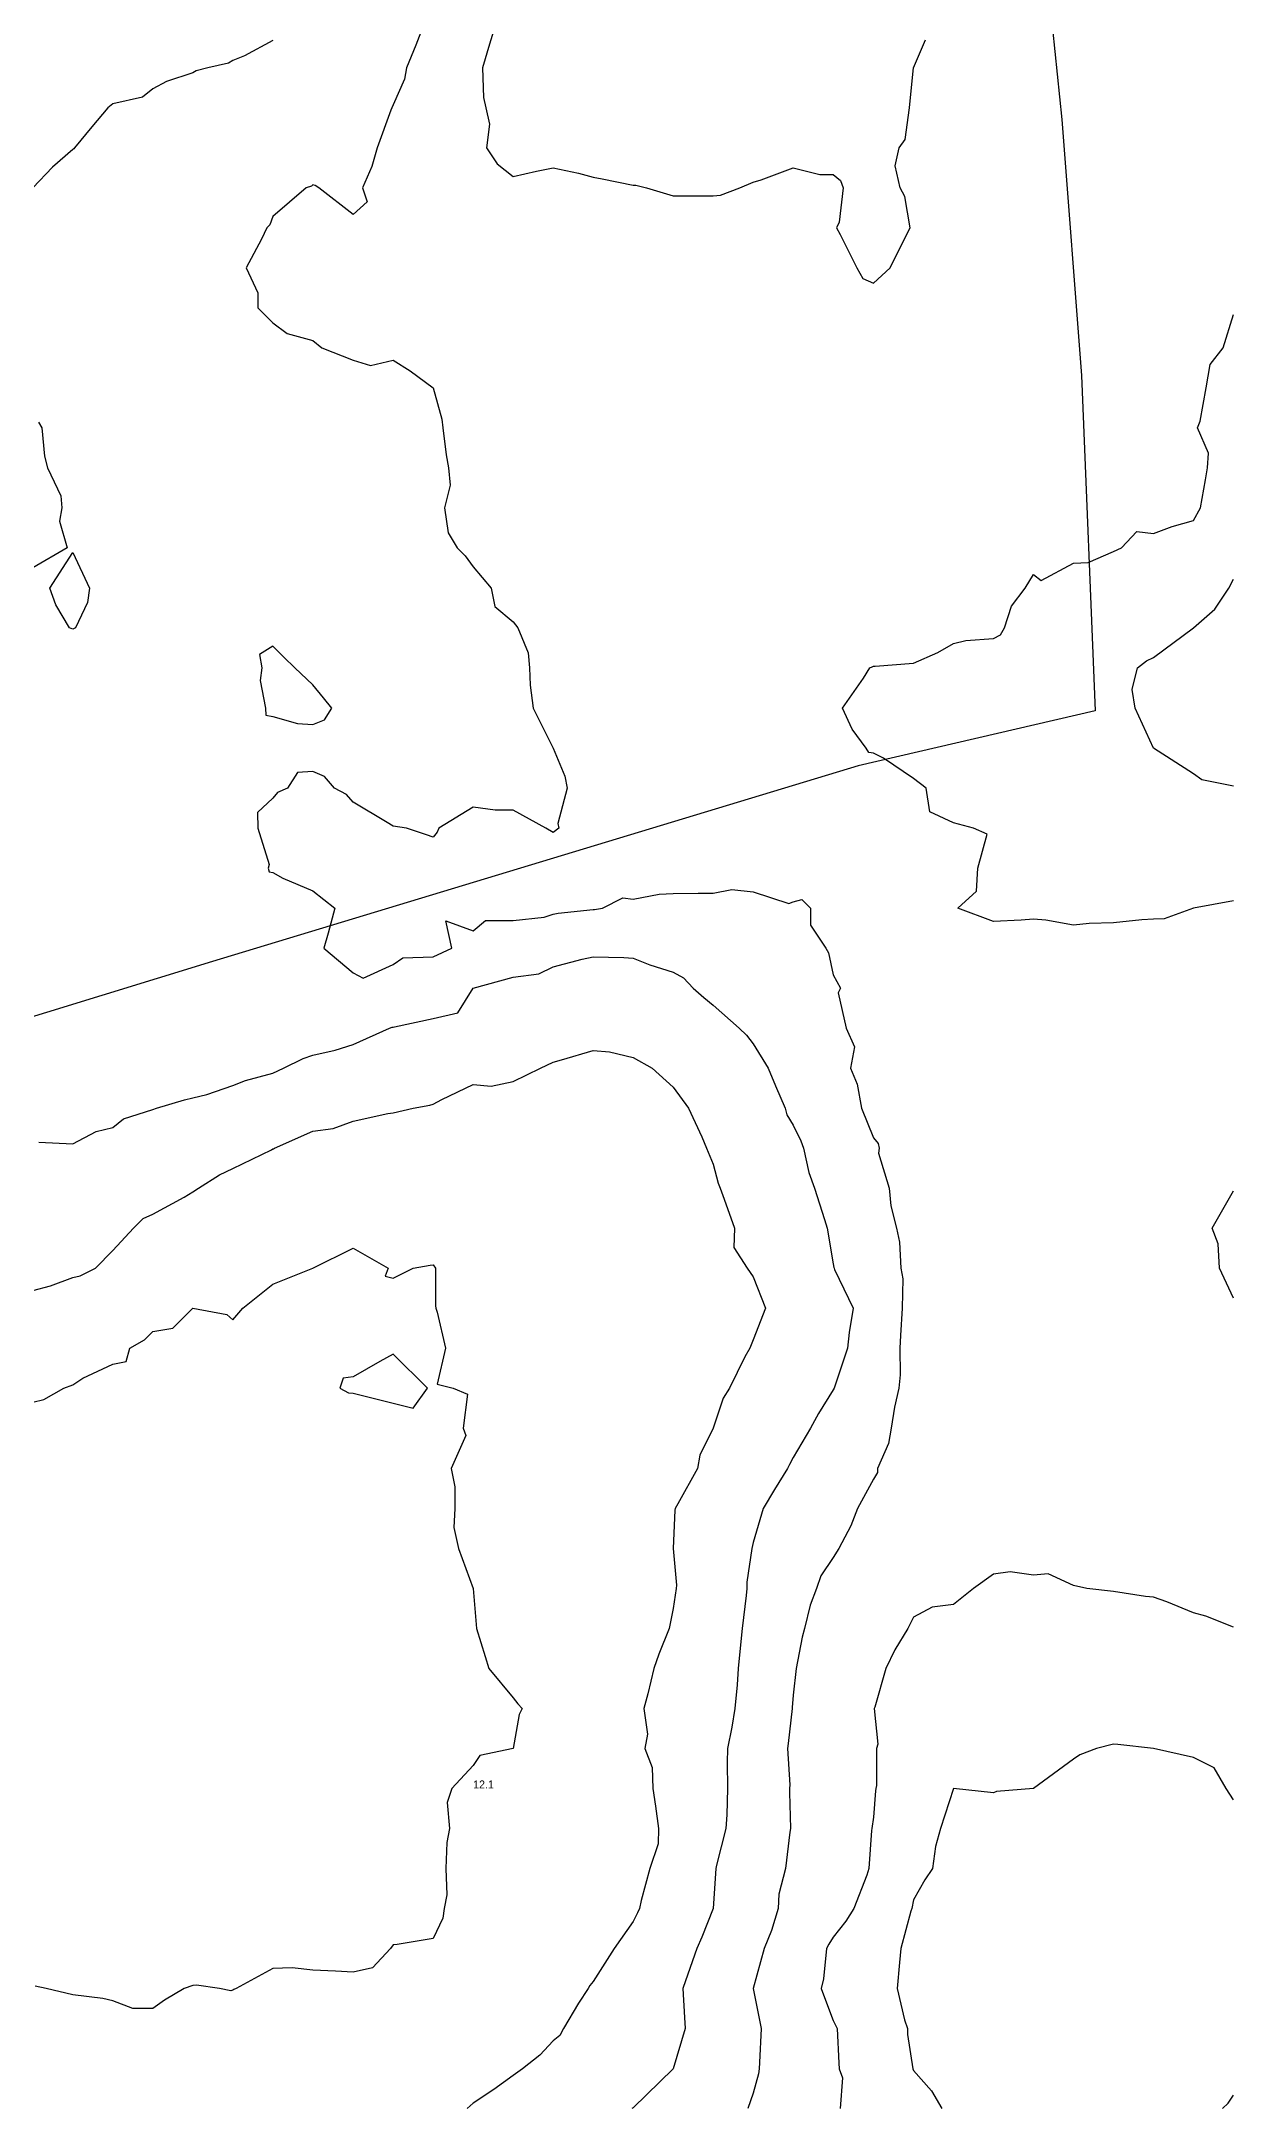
# Model space of a CAD drawing. Extents: x 0 to 650, y 0 to 881.
# Drawn here: x 501.1 to 650, y 0 to 258.3 of the extents above; entities that cross this region are included whole.
import ezdxf

# ---------------------------------------------------------------- set-up
doc = ezdxf.new("R2010")
doc.units = 0
for name, color, linetype in [('CONTOURS_MAJEURES', 3, 'CONTINUOUS'), ('CONTOURS_MINEURES', 8, 'CONTINUOUS'), ('PARCELLE', 4, 'CONTINUOUS'), ('POINTS_COTES', 7, 'CONTINUOUS')]:
    doc.layers.add(name, color=color, linetype=linetype)

msp = doc.modelspace()

# ---------------------------------------------------------------- linework, layer by layer
at = {"layer": 'CONTOURS_MAJEURES'}
for points in [[(548.687, 260), (547.828, 257.828), (546.666, 255.004), (546.412, 253.588), (544.997, 250.354), (544.85, 249.996), (544.719, 249.719), (543.034, 245), (542.36, 242.64), (541.199, 240.003), (541.764, 238.236), (540, 236.665), (535.717, 240.003), (535.28, 240.281), (535.003, 240.388), (534.802, 240.203), (534.168, 240.003), (529.995, 236.427), (529.625, 235.367), (529.226, 234.996), (528.567, 233.568), (526.663, 229.999), (528.121, 226.877), (528.121, 225.003), (529.995, 223.125), (531.783, 221.784), (535.003, 220.906), (536.113, 219.996), (540, 218.475), (542.186, 217.81), (544.997, 218.458), (547.143, 217.141), (550.005, 214.999), (551.091, 211.089), (551.224, 210.003), (551.634, 206.628), (551.927, 204.995), (552.146, 202.854), (551.433, 199.999), (551.879, 196.876), (553.003, 195.003), (554.003, 194.001), (555.002, 192.646), (557.251, 189.995), (557.709, 187.705), (559.999, 185.767), (560.587, 184.999), (561.873, 181.876), (562.043, 180.002), (562.141, 177.856), (562.498, 174.995), (564.996, 169.998), (566.48, 166.482), (566.738, 165.002), (565.585, 160.584), (565.712, 159.994), (564.996, 159.439), (564.088, 159.994), (559.999, 162.248), (557.75, 162.248), (555.002, 162.607), (550.719, 159.994), (550.505, 159.495), (550.005, 158.884), (549.17, 159.162), (546.666, 159.994), (544.997, 160.258), (544.283, 160.71), (540, 163.235), (539.19, 164.19), (537.693, 165.002), (536.46, 166.459), (535.003, 167.059), (533.055, 166.945), (531.816, 165.002), (530.567, 164.43), (529.995, 163.75), (528.06, 161.933), (528.121, 159.994), (529.541, 155.452), (529.407, 154.998), (529.519, 154.522), (529.995, 154.443), (531.247, 153.749), (535.003, 152.143), (537.728, 150.002), (536.877, 146.879), (536.366, 145.005), (540, 141.924), (541.249, 141.25), (544.997, 142.975), (546.209, 143.794), (550.005, 143.92), (552.325, 145.005), (551.595, 148.412), (555.002, 147.147), (556.54, 148.464), (559.999, 148.464), (563.876, 148.882), (564.996, 149.246), (565.641, 149.359), (570.004, 149.837), (570.171, 149.835), (571.157, 150.002), (573.72, 151.283), (575.001, 151.112), (578.24, 151.76), (579.998, 151.827), (583.11, 151.887), (584.996, 151.887), (587.325, 152.326), (590.003, 152.051), (594.424, 150.578), (595.001, 150.791), (596.071, 151.072), (597.142, 150.002), (597.142, 147.86), (599.046, 145.005), (599.392, 144.398), (599.998, 141.667), (600.906, 139.998), (600.586, 139.41), (601.588, 135.001), (602.652, 132.659), (602.122, 130.005), (602.979, 127.984), (603.537, 124.998), (604.995, 121.316), (605.606, 120.61), (605.71, 120.001), (605.637, 119.361), (606.962, 115.005), (607.198, 112.801), (607.878, 109.997), (608.25, 108.249), (608.421, 105.001), (608.696, 103.697), (608.579, 100.004), (608.4, 96.599), (608.298, 94.997), (608.333, 91.666), (608.198, 90.001), (607.651, 87.654), (607.214, 85.004), (606.88, 83.12), (605.534, 79.997), (605.503, 79.49), (604.995, 78.652), (603.017, 75), (602.193, 72.805), (600.695, 70.004), (599.998, 68.848), (598.436, 66.561), (597.916, 64.996), (597.089, 62.908), (596.389, 60), (596.087, 58.914), (595.345, 55.004), (595.001, 51.665), (594.872, 50.125), (594.862, 49.996), (594.376, 45.624), (594.287, 45), (594.546, 40.458), (594.539, 40.003), (594.509, 39.511), (594.662, 34.996), (594.556, 34.552), (594.021, 29.999), (593.205, 26.799), (593.116, 25.003), (592.264, 22.261), (591.379, 19.996), (590.003, 14.999), (591.003, 10.003), (590.772, 5.766), (590.744, 4.995), (590.659, 4.34), (590.003, 1.921), (589.308, -0.001)], [(650.001, 150.927), (645.004, 150.002), (641.332, 148.669), (639.996, 148.623), (638.516, 148.521), (634.999, 148.17), (631.936, 148.068), (630.002, 147.86), (626.526, 148.481), (625.005, 148.603), (623.481, 148.481), (619.997, 148.336), (615.555, 150.002), (617.893, 152.105), (618.054, 154.998), (619.228, 159.226), (617.498, 159.994), (615, 160.662), (612.047, 162.043), (611.581, 165.002), (610.003, 166.201), (606.247, 168.749), (604.995, 169.374), (604.44, 169.443), (604.086, 169.998), (602.365, 172.365), (601.151, 174.995), (603.746, 178.75), (604.541, 180.002), (604.843, 180.154), (604.995, 180.24), (605.213, 180.219), (610.003, 180.602), (613.057, 181.945), (615, 183.044), (616.551, 183.448), (619.997, 183.703), (620.873, 184.124), (621.399, 184.999), (622.273, 187.724), (623.951, 189.995), (625.005, 191.664), (625.957, 190.949), (630.002, 193.111), (631.81, 193.191), (634.999, 194.547), (635.999, 195.003), (637.929, 197.07), (639.996, 196.819), (642.333, 197.667), (645.004, 198.429), (645.863, 199.999), (646.47, 203.53), (646.749, 204.995), (646.868, 206.863), (645.492, 210.003), (645.837, 210.836), (646.555, 214.999), (647.062, 217.938), (648.686, 219.996), (650.001, 224.168)], [(528.329, 181.668), (528.632, 180.002), (528.417, 178.421), (529.058, 174.995), (529.113, 174.113), (529.995, 173.924), (533.055, 173.052), (535.003, 172.937), (536.46, 173.537), (537.335, 174.995), (536.298, 176.293), (535.003, 177.916), (532.726, 180.002), (531.361, 181.365), (529.995, 182.728), (528.329, 181.668)], [(650.001, 101.254), (648.238, 105.001), (648.058, 108.054), (647.311, 109.997), (650.001, 114.671)]]:
    msp.add_lwpolyline(points, dxfattribs=at)
at = {"layer": 'CONTOURS_MINEURES'}
for points in [[(529.995, 258.422), (526.467, 256.473), (524.998, 255.896), (524.442, 255.559), (521.874, 255.004), (520.395, 254.608), (520.001, 254.378), (516.721, 253.282), (515.003, 252.381), (513.686, 251.314), (509.996, 250.481), (509.396, 249.996), (507.388, 247.607), (505.198, 245), (505.13, 244.868), (504.998, 244.792), (502.444, 242.557), (500.001, 240.003)], [(548.687, 260), (547.828, 257.828), (546.666, 255.004), (546.412, 253.588), (544.997, 250.354), (544.85, 249.996), (544.719, 249.719), (543.034, 245), (542.36, 242.64), (541.199, 240.003), (541.764, 238.236), (540, 236.665), (535.717, 240.003), (535.28, 240.281), (535.003, 240.388), (534.802, 240.203), (534.168, 240.003), (529.995, 236.427), (529.625, 235.367), (529.226, 234.996), (528.567, 233.568), (526.663, 229.999), (528.121, 226.877), (528.121, 225.003), (529.995, 223.125), (531.783, 221.784), (535.003, 220.906), (536.113, 219.996), (540, 218.475), (542.186, 217.81), (544.997, 218.458), (547.143, 217.141), (550.005, 214.999), (551.091, 211.089), (551.224, 210.003), (551.634, 206.628), (551.927, 204.995), (552.146, 202.854), (551.433, 199.999), (551.879, 196.876), (553.003, 195.003), (554.003, 194.001), (555.002, 192.646), (557.251, 189.995), (557.709, 187.705), (559.999, 185.767), (560.587, 184.999), (561.873, 181.876), (562.043, 180.002), (562.141, 177.856), (562.498, 174.995), (564.996, 169.998), (566.48, 166.482), (566.738, 165.002), (565.585, 160.584), (565.712, 159.994), (564.996, 159.439), (564.088, 159.994), (559.999, 162.248), (557.75, 162.248), (555.002, 162.607), (550.719, 159.994), (550.505, 159.495), (550.005, 158.884), (549.17, 159.162), (546.666, 159.994), (544.997, 160.258), (544.283, 160.71), (540, 163.235), (539.19, 164.19), (537.693, 165.002), (536.46, 166.459), (535.003, 167.059), (533.055, 166.945), (531.816, 165.002), (530.567, 164.43), (529.995, 163.75), (528.06, 161.933), (528.121, 159.994), (529.541, 155.452), (529.407, 154.998), (529.519, 154.522), (529.995, 154.443), (531.247, 153.749), (535.003, 152.143), (537.728, 150.002), (536.877, 146.879), (536.366, 145.005), (540, 141.924), (541.249, 141.25), (544.997, 142.975), (546.209, 143.794), (550.005, 143.92), (552.325, 145.005), (551.595, 148.412), (555.002, 147.147), (556.54, 148.464), (559.999, 148.464), (563.876, 148.882), (564.996, 149.246), (565.641, 149.359), (570.004, 149.837), (570.171, 149.835), (571.157, 150.002), (573.72, 151.283), (575.001, 151.112), (578.24, 151.76), (579.998, 151.827), (583.11, 151.887), (584.996, 151.887), (587.325, 152.326), (590.003, 152.051), (594.424, 150.578), (595.001, 150.791), (596.071, 151.072), (597.142, 150.002), (597.142, 147.86), (599.046, 145.005), (599.392, 144.398), (599.998, 141.667), (600.906, 139.998), (600.586, 139.41), (601.588, 135.001), (602.652, 132.659), (602.122, 130.005), (602.979, 127.984), (603.537, 124.998), (604.995, 121.316), (605.606, 120.61), (605.71, 120.001), (605.637, 119.361), (606.962, 115.005), (607.198, 112.801), (607.878, 109.997), (608.25, 108.249), (608.421, 105.001), (608.696, 103.697), (608.579, 100.004), (608.4, 96.599), (608.298, 94.997), (608.333, 91.666), (608.198, 90.001), (607.651, 87.654), (607.214, 85.004), (606.88, 83.12), (605.534, 79.997), (605.503, 79.49), (604.995, 78.652), (603.017, 75), (602.193, 72.805), (600.695, 70.004), (599.998, 68.848), (598.436, 66.561), (597.916, 64.996), (597.089, 62.908), (596.389, 60), (596.087, 58.914), (595.345, 55.004), (595.001, 51.665), (594.872, 50.125), (594.862, 49.996), (594.376, 45.624), (594.287, 45), (594.546, 40.458), (594.539, 40.003), (594.509, 39.511), (594.662, 34.996), (594.556, 34.552), (594.021, 29.999), (593.205, 26.799), (593.116, 25.003), (592.264, 22.261), (591.379, 19.996), (590.003, 14.999), (591.003, 10.003), (590.772, 5.766), (590.744, 4.995), (590.659, 4.34), (590.003, 1.921), (589.308, -0.001)], [(557.693, 260), (557.06, 257.943), (556.155, 255.004), (556.298, 251.294), (556.592, 249.996), (557.06, 247.939), (556.668, 245), (558, 243.001), (559.999, 241.431), (562.939, 242.061), (564.996, 242.502), (568.183, 241.82), (570.004, 241.336), (571.115, 241.114), (575.001, 240.336), (575.334, 240.336), (576.667, 240.003), (579.998, 239.002), (583.996, 239.002), (584.996, 239.002), (585.906, 239.093), (588.334, 240.003), (590.003, 240.717), (591.003, 241.003), (595.001, 242.502), (598.332, 241.669), (599.998, 241.669), (600.906, 240.912), (601.247, 240.003), (600.712, 235.711), (600.414, 234.996), (600.831, 234.163), (602.913, 229.999), (603.68, 228.685), (604.995, 228.078), (607.081, 229.999), (608.055, 231.943), (609.585, 234.996), (608.93, 238.93), (608.333, 240.003), (607.726, 242.729), (608.214, 245), (608.959, 246.041), (609.526, 249.996), (609.547, 250.451), (610.003, 255.004), (611.524, 258.479)], [(650.001, 150.927), (645.004, 150.002), (641.332, 148.669), (639.996, 148.623), (638.516, 148.521), (634.999, 148.17), (631.936, 148.068), (630.002, 147.86), (626.526, 148.481), (625.005, 148.603), (623.481, 148.481), (619.997, 148.336), (615.555, 150.002), (617.893, 152.105), (618.054, 154.998), (619.228, 159.226), (617.498, 159.994), (615, 160.662), (612.047, 162.043), (611.581, 165.002), (610.003, 166.201), (606.247, 168.749), (604.995, 169.374), (604.44, 169.443), (604.086, 169.998), (602.365, 172.365), (601.151, 174.995), (603.746, 178.75), (604.541, 180.002), (604.843, 180.154), (604.995, 180.24), (605.213, 180.219), (610.003, 180.602), (613.057, 181.945), (615, 183.044), (616.551, 183.448), (619.997, 183.703), (620.873, 184.124), (621.399, 184.999), (622.273, 187.724), (623.951, 189.995), (625.005, 191.664), (625.957, 190.949), (630.002, 193.111), (631.81, 193.191), (634.999, 194.547), (635.999, 195.003), (637.929, 197.07), (639.996, 196.819), (642.333, 197.667), (645.004, 198.429), (645.863, 199.999), (646.47, 203.53), (646.749, 204.995), (646.868, 206.863), (645.492, 210.003), (645.837, 210.836), (646.555, 214.999), (647.062, 217.938), (648.686, 219.996), (650.001, 224.168)], [(500.695, 210.697), (501.137, 210.003), (501.459, 206.456), (501.842, 204.995), (503.499, 201.498), (503.636, 199.999), (503.333, 198.333), (504.285, 195.003), (500.001, 192.499)], [(504.998, 194.446), (507.102, 189.995), (506.816, 188.178), (505.332, 184.999), (504.998, 184.852), (504.582, 184.999), (502.894, 187.891), (502.143, 189.995), (504.998, 194.446)], [(650.001, 165.246), (646.024, 166.022), (645.004, 166.786), (639.996, 169.998), (637.69, 174.995), (637.331, 177.332), (637.997, 180.002), (639.108, 180.89), (639.996, 181.292), (645.004, 184.999), (647.657, 187.343), (649.389, 189.995), (650.001, 191.108)], [(528.329, 181.668), (528.632, 180.002), (528.417, 178.421), (529.058, 174.995), (529.113, 174.113), (529.995, 173.924), (533.055, 173.052), (535.003, 172.937), (536.46, 173.537), (537.335, 174.995), (536.298, 176.293), (535.003, 177.916), (532.726, 180.002), (531.361, 181.365), (529.995, 182.728), (528.329, 181.668)], [(500.751, 120.751), (504.998, 120.527), (507.928, 122.069), (509.996, 122.608), (511.339, 123.657), (515.003, 124.836), (515.458, 124.998), (518.959, 126.041), (520.001, 126.315), (521.724, 126.724), (524.998, 127.843), (526.554, 128.445), (529.995, 129.379), (531.301, 130.005), (533.787, 131.218), (535.003, 131.608), (537.77, 132.234), (540, 132.962), (544.543, 135.001), (544.894, 135.104), (544.997, 135.126), (545.179, 135.183), (550.005, 136.215), (553.084, 136.919), (555.002, 139.998), (559.999, 141.381), (563.195, 141.803), (564.996, 142.674), (568.607, 143.608), (570.004, 143.892), (573.82, 143.822), (575.001, 143.729), (577.097, 142.905), (579.998, 142.001), (581.302, 141.304), (582.497, 139.998), (583.827, 138.83), (584.996, 137.856), (588.244, 135.001), (589.135, 134.135), (590.003, 133.033), (591.854, 130.005), (592.794, 127.794), (593.983, 124.998), (594.192, 124.189), (595.001, 122.884), (595.926, 120.926), (596.271, 120.001), (596.944, 116.948), (597.641, 115.005), (598.887, 111.11), (599.229, 109.997), (599.998, 105.556), (600.077, 105.08), (600.1, 105.001), (600.149, 104.849), (602.457, 100.004), (601.978, 96.981), (601.776, 94.997), (600.126, 90.129), (600.106, 90.001), (599.998, 89.808), (598.161, 86.841), (597.158, 85.004), (595.001, 81.345), (594.528, 80.47), (594.287, 79.997), (592.66, 77.34), (591.227, 75), (590.003, 70.718), (589.821, 70.004), (589.209, 65.791), (589.182, 64.996), (589.109, 64.104), (588.595, 60), (588.286, 56.717), (588.096, 55.004), (587.966, 52.967), (587.692, 49.996), (587.333, 47.664), (586.773, 45), (586.744, 43.255), (586.795, 40.003), (586.692, 36.692), (586.589, 34.996), (585.404, 30.407), (585.314, 29.999), (584.996, 25.003), (583.559, 21.435), (582.943, 19.996), (581.803, 16.803), (581.201, 14.999), (581.401, 11.405), (581.479, 10.003), (579.998, 4.995), (575.001, 0.121), (574.927, 0.073), (574.845, -0.001)], [(500.001, 102.211), (502.216, 102.786), (504.998, 103.859), (505.928, 104.071), (507.854, 105.001), (509.996, 107.221), (512.586, 109.997), (513.795, 111.206), (515.003, 111.75), (518.89, 113.892), (520.001, 114.549), (520.69, 115.005), (523.332, 116.67), (524.998, 117.454), (529.803, 119.809), (529.995, 119.905), (530.063, 119.933), (530.187, 120.001), (535.003, 122.118), (537.539, 122.462), (540, 123.366), (544.339, 124.34), (544.997, 124.43), (547.501, 124.998), (549.607, 125.395), (550.005, 125.498), (551.091, 126.086), (555.002, 127.956), (557.251, 127.752), (559.999, 128.336), (563.435, 130.005), (564.996, 130.74), (566.04, 131.046), (570.004, 132.209), (572.03, 132.031), (575.001, 131.337), (577.353, 130.005), (579.998, 127.633), (581.92, 124.998), (583.568, 121.429), (584.163, 120.001), (584.996, 118.003), (585.609, 115.617), (585.879, 115.005), (586.361, 113.639), (587.647, 109.997), (587.575, 107.575), (589.252, 105.001), (590.003, 103.93), (591.53, 100.004), (590.003, 96.07), (589.548, 94.997), (588.93, 93.926), (587.036, 90.001), (586.248, 88.751), (584.996, 85.004), (583.33, 81.666), (583.023, 79.997), (580.586, 75.588), (580.261, 75), (580.202, 74.796), (579.998, 70.004), (580.39, 65.389), (580.376, 64.996), (579.998, 62.498), (579.472, 60), (578.207, 56.795), (577.564, 55.004), (576.834, 51.832), (576.31, 49.996), (576.771, 46.769), (576.466, 45), (577.361, 42.64), (577.432, 40.003), (577.79, 37.791), (578.157, 34.996), (578.108, 33.105), (577.091, 29.999), (576.001, 26.002), (575.785, 25.003), (575.534, 24.469), (575.001, 23.401), (572.642, 19.996), (570.004, 15.868), (569.595, 15.407), (569.358, 14.999), (568.183, 13.182), (566.295, 10.003), (565.851, 9.148), (564.996, 8.479), (563.331, 6.664), (561.189, 4.995), (559.999, 4.134), (557.601, 2.397), (555.002, 0.665), (554.262, -0.001)], [(650.001, 101.254), (648.238, 105.001), (648.058, 108.054), (647.311, 109.997), (650.001, 114.671)], [(500.001, 88.252), (501.4, 88.602), (503.888, 90.001), (504.998, 90.417), (506.248, 91.25), (509.996, 92.998), (511.665, 93.331), (512.142, 94.997), (513.949, 96.051), (515.003, 97.105), (517.502, 97.501), (520.001, 100.004), (524.229, 99.234), (524.998, 98.574), (526.247, 100.004), (529.995, 103.002), (535.003, 105.001), (540, 107.499), (544.372, 105.001), (543.998, 104.002), (544.997, 103.752), (547.501, 105.001), (549.62, 105.385), (550.005, 105.417), (550.317, 105.001), (550.317, 100.317), (550.338, 100.004), (550.505, 99.504), (551.542, 94.997), (550.505, 90.5), (552.503, 90.001), (554.288, 89.287), (553.753, 85.004), (554.093, 84.094), (552.254, 79.997), (552.712, 77.707), (552.712, 75), (552.612, 72.611), (553.161, 70.004), (555.002, 64.996), (555.437, 60), (556.501, 56.503), (556.957, 55.004), (559.999, 51.314), (560.58, 50.578), (561.135, 49.996), (560.756, 49.239), (559.999, 45), (555.859, 44.143), (555.002, 42.858), (552.337, 40.003), (551.754, 38.251), (552.049, 34.996), (551.735, 33.266), (551.604, 29.999), (551.735, 26.733), (551.368, 25.003), (551.22, 23.785), (550.005, 21.247), (545.498, 20.496), (544.997, 20.451), (544.703, 19.996), (542.423, 17.573), (540, 17.035), (537.801, 17.198), (535.003, 17.305), (532.39, 17.606), (529.995, 17.497), (525.414, 14.999), (525.126, 14.871), (524.998, 14.807), (524.72, 14.722), (523.332, 14.999), (520.435, 15.434), (520.001, 15.369), (518.89, 14.999), (516.461, 13.542), (515.003, 12.501), (512.499, 12.501), (509.996, 13.479), (508.746, 13.75), (504.998, 14.2), (501.667, 14.999), (500.314, 15.311)], [(539.445, 89.445), (540, 89.376), (543.498, 88.502), (544.997, 88.127), (547.501, 87.502), (549.289, 90.001), (544.997, 94.283), (543.331, 93.331), (540, 91.428), (538.751, 91.25), (538.334, 90.001), (539.445, 89.445)], [(650.001, 60.178), (646.542, 61.537), (645.004, 61.934), (641.666, 63.331), (639.996, 63.926), (638.997, 63.997), (634.999, 64.612), (631.668, 64.996), (630.002, 65.382), (626.846, 66.841), (625.005, 66.666), (622.084, 67.083), (619.997, 66.785), (617.498, 64.996), (615, 62.998), (612.323, 62.677), (610.003, 61.388), (609.287, 60), (607.678, 57.323), (606.576, 55.004), (605.18, 50.182), (605.117, 49.996), (605.551, 45.555), (605.38, 45), (605.38, 40.388), (605.304, 40.003), (605.286, 39.712), (604.995, 36.427), (604.791, 34.996), (604.762, 34.763), (604.452, 29.999), (604.162, 29.167), (602.547, 25.003), (601.559, 23.438), (599.998, 21.426), (599.423, 20.571), (599.165, 19.996), (598.786, 16.21), (598.489, 14.999), (598.887, 13.889), (599.998, 11.002), (600.474, 10.003), (600.679, 5.678), (600.729, 4.995), (601.151, 3.842), (600.831, -0.001)], [(650.001, 38.573), (649.049, 40.003), (647.578, 42.577), (645.004, 43.864), (639.996, 45), (635.516, 45.517), (634.999, 45.535), (632.858, 45), (630.802, 44.2), (630.002, 43.667), (625.005, 40.003), (620.382, 39.618), (619.997, 39.476), (615, 40.003), (613.394, 34.996), (612.751, 32.747), (612.393, 29.999), (611.412, 28.59), (610.003, 26.074), (609.813, 25.003), (609.69, 24.69), (608.409, 19.996), (608.25, 18.247), (607.954, 14.999), (608.901, 11.102), (609.248, 10.003), (609.278, 9.278), (609.927, 4.995), (610.003, 4.778), (612.246, 2.242), (613.549, -0.001)], [(648.613, -0.001), (649.307, 0.693), (650.001, 1.664)]]:
    msp.add_lwpolyline(points, dxfattribs=at)
at = {"layer": 'PARCELLE'}
msp.add_lwpolyline([(631.098, 447.038), (628.351, 399.436), (626.265, 339.663), (624.268, 312.115), (624.158, 294.724), (626.222, 271.242), (628.532, 248.528), (630.981, 216.551), (632.687, 174.661), (603.091, 167.78), (522.462, 143.317), (446.912, 120.126), (358.659, 93.493), (288.053, 72.341), (285.133, 70.934), (210.466, 48.254)], dxfattribs=at)

# ---------------------------------------------------------------- texts
at = {"layer": 'POINTS_COTES'}
msp.add_text('12.1', height=1, dxfattribs=at).set_placement((555.002, 40.003))

doc.saveas('drawing.dxf')
